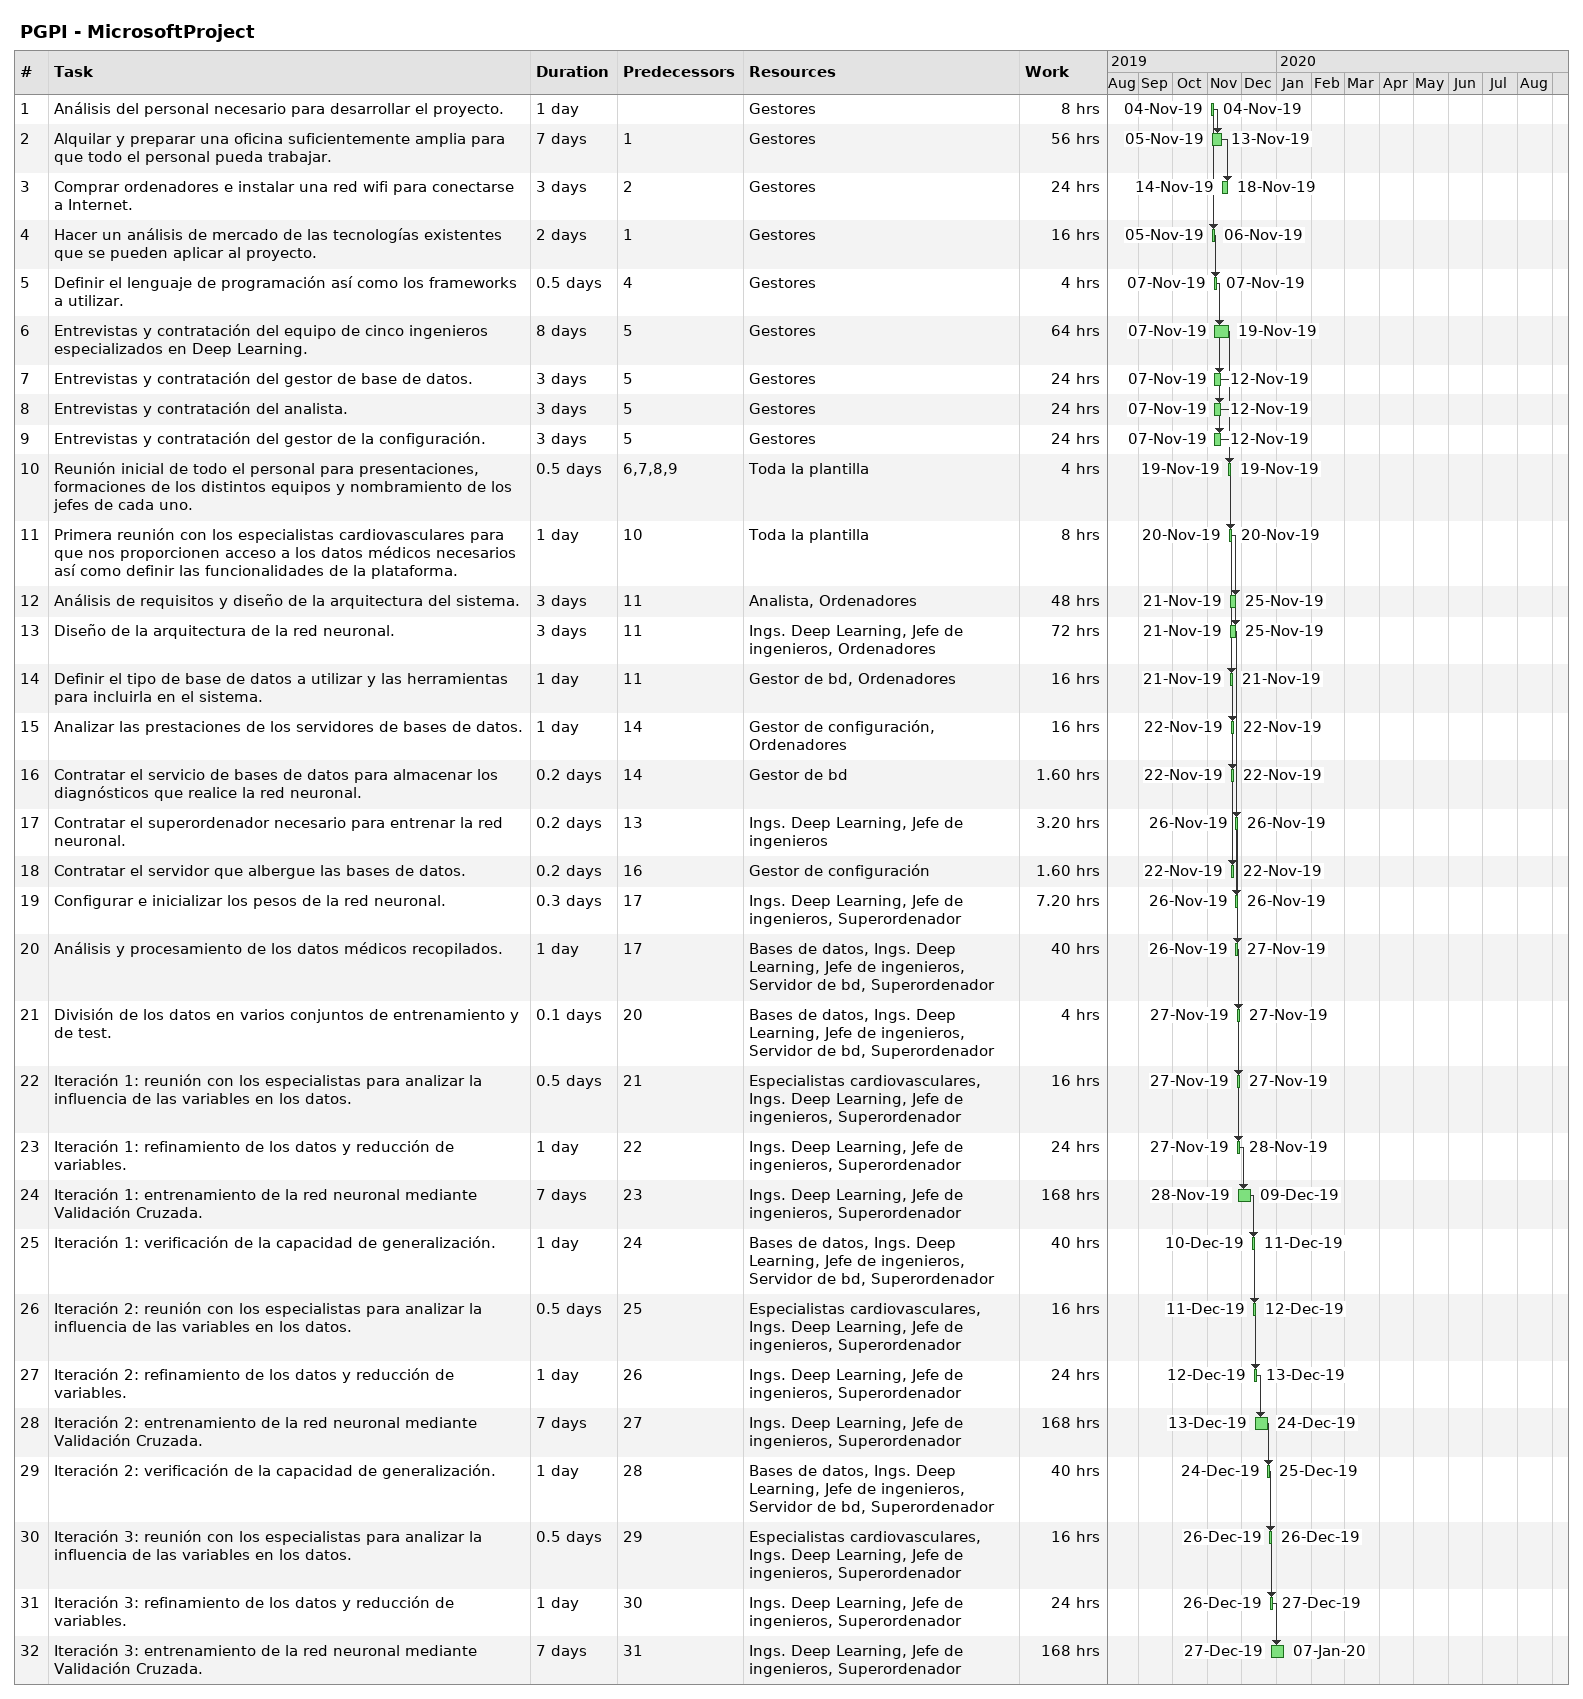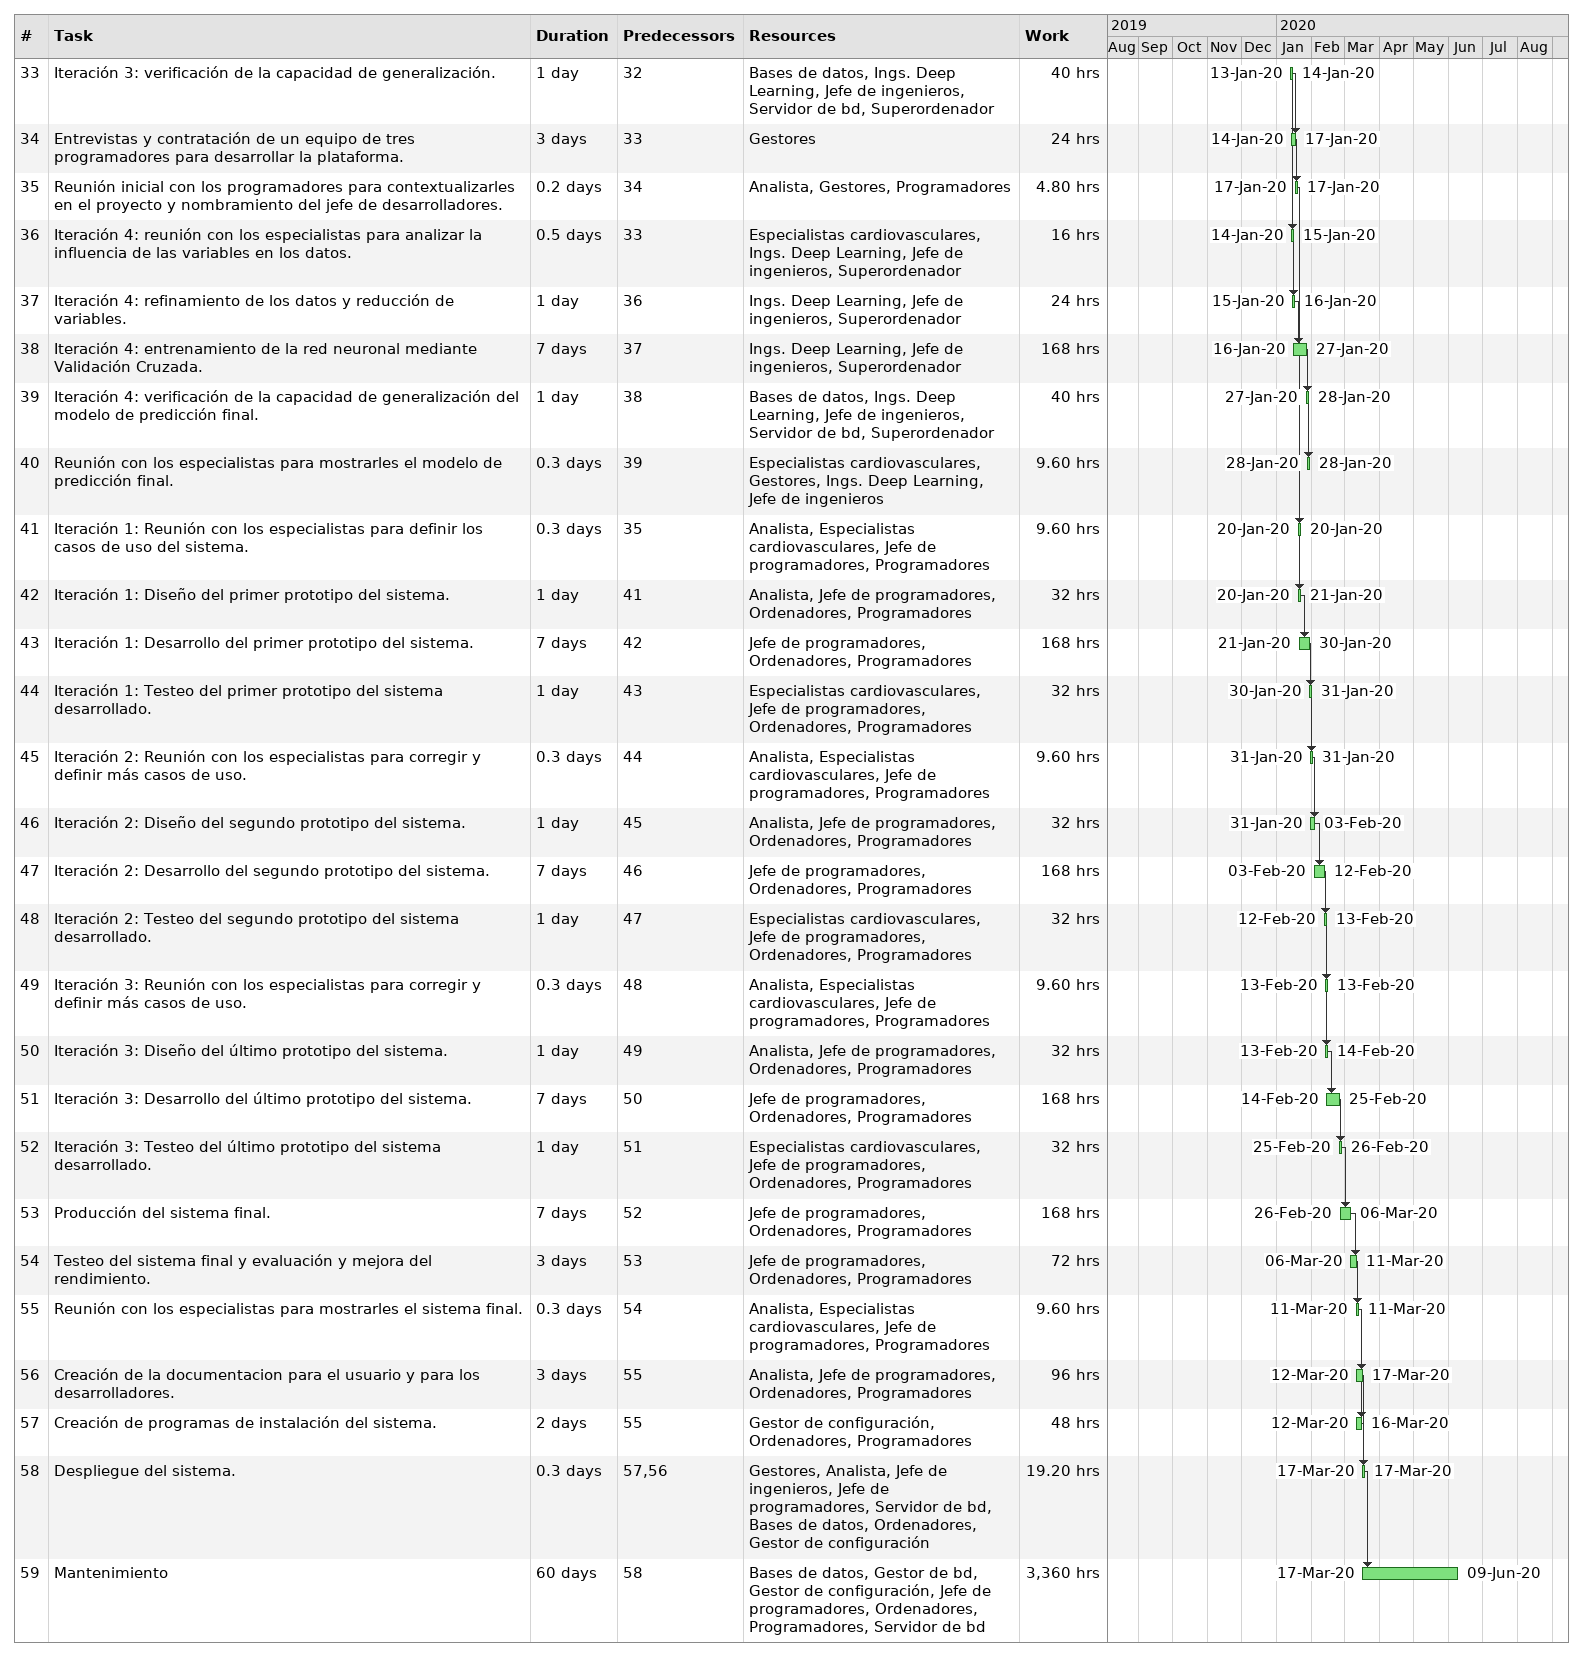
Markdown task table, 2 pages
PGPI - MicrosoftProject

| ID | Task | Duration | Start | Finish | Predecessors | Resources | Work (h) |
|---|---|---|---|---|---|---|---|
| 1 | Análisis del personal necesario para desarrollar el proyecto. | 1d | 2019-11-04 | 2019-11-04 |  | Gestores | 8 |
| 2 | Alquilar y preparar una oficina suficientemente amplia para que todo el personal pueda trabajar. | 7d | 2019-11-05 | 2019-11-13 | 1 | Gestores | 56 |
| 3 | Comprar ordenadores e instalar una red wifi para conectarse a Internet. | 3d | 2019-11-14 | 2019-11-18 | 2 | Gestores | 24 |
| 4 | Hacer un análisis de mercado de las tecnologías existentes que se pueden aplicar al proyecto. | 2d | 2019-11-05 | 2019-11-06 | 1 | Gestores | 16 |
| 5 | Definir el lenguaje de programación así como los frameworks a utilizar. | 0.5d | 2019-11-07 | 2019-11-07 | 4 | Gestores | 4 |
| 6 | Entrevistas y contratación del equipo de cinco ingenieros especializados en Deep Learning. | 8d | 2019-11-07 | 2019-11-19 | 5 | Gestores | 64 |
| 7 | Entrevistas y contratación del gestor de base de datos. | 3d | 2019-11-07 | 2019-11-12 | 5 | Gestores | 24 |
| 8 | Entrevistas y contratación del analista. | 3d | 2019-11-07 | 2019-11-12 | 5 | Gestores | 24 |
| 9 | Entrevistas y contratación del gestor de la configuración. | 3d | 2019-11-07 | 2019-11-12 | 5 | Gestores | 24 |
| 10 | Reunión inicial de todo el personal para presentaciones, formaciones de los distintos equipos y nombramiento de los jefes de cada uno. | 0.5d | 2019-11-19 | 2019-11-19 | 6, 7, 8, 9 | Toda la plantilla | 4 |
| 11 | Primera reunión con los especialistas cardiovasculares para que nos proporcionen acceso a los datos médicos necesarios así como definir las funcionalidades de la plataforma. | 1d | 2019-11-20 | 2019-11-20 | 10 | Toda la plantilla | 8 |
| 12 | Análisis de requisitos y diseño de la arquitectura del sistema. | 3d | 2019-11-21 | 2019-11-25 | 11 | Analista, Ordenadores | 48 |
| 13 | Diseño de la arquitectura de la red neuronal. | 3d | 2019-11-21 | 2019-11-25 | 11 | Ings. Deep Learning, Jefe de ingenieros, Ordenadores | 72 |
| 14 | Definir el tipo de base de datos a utilizar y las herramientas para incluirla en el sistema. | 1d | 2019-11-21 | 2019-11-21 | 11 | Gestor de bd, Ordenadores | 16 |
| 15 | Analizar las prestaciones de los servidores de bases de datos. | 1d | 2019-11-22 | 2019-11-22 | 14 | Gestor de configuración, Ordenadores | 16 |
| 16 | Contratar el servicio de bases de datos para almacenar los diagnósticos que realice la red neuronal. | 0.2d | 2019-11-22 | 2019-11-22 | 14 | Gestor de bd | 1.60 |
| 17 | Contratar el superordenador necesario para entrenar la red neuronal. | 0.2d | 2019-11-26 | 2019-11-26 | 13 | Ings. Deep Learning, Jefe de ingenieros | 3.20 |
| 18 | Contratar el servidor que albergue las bases de datos. | 0.2d | 2019-11-22 | 2019-11-22 | 16 | Gestor de configuración | 1.60 |
| 19 | Configurar e inicializar los pesos de la red neuronal. | 0.3d | 2019-11-26 | 2019-11-26 | 17 | Ings. Deep Learning, Jefe de ingenieros, Superordenador | 7.20 |
| 20 | Análisis y procesamiento de los datos médicos recopilados. | 1d | 2019-11-26 | 2019-11-27 | 17 | Bases de datos, Ings. Deep Learning, Jefe de ingenieros, Servidor de bd, Superordenador | 40 |
| 21 | División de los datos en varios conjuntos de entrenamiento y de test. | 0.1d | 2019-11-27 | 2019-11-27 | 20 | Bases de datos, Ings. Deep Learning, Jefe de ingenieros, Servidor de bd, Superordenador | 4 |
| 22 | Iteración 1: reunión con los especialistas para analizar la influencia de las variables en los datos. | 0.5d | 2019-11-27 | 2019-11-27 | 21 | Especialistas cardiovasculares, Ings. Deep Learning, Jefe de ingenieros, Superordenador | 16 |
| 23 | Iteración 1: refinamiento de los datos y reducción de variables. | 1d | 2019-11-27 | 2019-11-28 | 22 | Ings. Deep Learning, Jefe de ingenieros, Superordenador | 24 |
| 24 | Iteración 1: entrenamiento de la red neuronal mediante Validación Cruzada. | 7d | 2019-11-28 | 2019-12-09 | 23 | Ings. Deep Learning, Jefe de ingenieros, Superordenador | 168 |
| 25 | Iteración 1: verificación de la capacidad de generalización. | 1d | 2019-12-10 | 2019-12-11 | 24 | Bases de datos, Ings. Deep Learning, Jefe de ingenieros, Servidor de bd, Superordenador | 40 |
| 26 | Iteración 2: reunión con los especialistas para analizar la influencia de las variables en los datos. | 0.5d | 2019-12-11 | 2019-12-12 | 25 | Especialistas cardiovasculares, Ings. Deep Learning, Jefe de ingenieros, Superordenador | 16 |
| 27 | Iteración 2: refinamiento de los datos y reducción de variables. | 1d | 2019-12-12 | 2019-12-13 | 26 | Ings. Deep Learning, Jefe de ingenieros, Superordenador | 24 |
| 28 | Iteración 2: entrenamiento de la red neuronal mediante Validación Cruzada. | 7d | 2019-12-13 | 2019-12-24 | 27 | Ings. Deep Learning, Jefe de ingenieros, Superordenador | 168 |
| 29 | Iteración 2: verificación de la capacidad de generalización. | 1d | 2019-12-24 | 2019-12-25 | 28 | Bases de datos, Ings. Deep Learning, Jefe de ingenieros, Servidor de bd, Superordenador | 40 |
| 30 | Iteración 3: reunión con los especialistas para analizar la influencia de las variables en los datos. | 0.5d | 2019-12-26 | 2019-12-26 | 29 | Especialistas cardiovasculares, Ings. Deep Learning, Jefe de ingenieros, Superordenador | 16 |
| 31 | Iteración 3: refinamiento de los datos y reducción de variables. | 1d | 2019-12-26 | 2019-12-27 | 30 | Ings. Deep Learning, Jefe de ingenieros, Superordenador | 24 |
| 32 | Iteración 3: entrenamiento de la red neuronal mediante Validación Cruzada. | 7d | 2019-12-27 | 2020-01-07 | 31 | Ings. Deep Learning, Jefe de ingenieros, Superordenador | 168 |
| 33 | Iteración 3: verificación de la capacidad de generalización. | 1d | 2020-01-13 | 2020-01-14 | 32 | Bases de datos, Ings. Deep Learning, Jefe de ingenieros, Servidor de bd, Superordenador | 40 |
| 34 | Entrevistas y contratación de un equipo de tres programadores para desarrollar la plataforma. | 3d | 2020-01-14 | 2020-01-17 | 33 | Gestores | 24 |
| 35 | Reunión inicial con los programadores para contextualizarles en el proyecto y nombramiento del jefe de desarrolladores. | 0.2d | 2020-01-17 | 2020-01-17 | 34 | Analista, Gestores, Programadores | 4.80 |
| 36 | Iteración 4: reunión con los especialistas para analizar la influencia de las variables en los datos. | 0.5d | 2020-01-14 | 2020-01-15 | 33 | Especialistas cardiovasculares, Ings. Deep Learning, Jefe de ingenieros, Superordenador | 16 |
| 37 | Iteración 4: refinamiento de los datos y reducción de variables. | 1d | 2020-01-15 | 2020-01-16 | 36 | Ings. Deep Learning, Jefe de ingenieros, Superordenador | 24 |
| 38 | Iteración 4: entrenamiento de la red neuronal mediante Validación Cruzada. | 7d | 2020-01-16 | 2020-01-27 | 37 | Ings. Deep Learning, Jefe de ingenieros, Superordenador | 168 |
| 39 | Iteración 4: verificación de la capacidad de generalización del modelo de predicción final. | 1d | 2020-01-27 | 2020-01-28 | 38 | Bases de datos, Ings. Deep Learning, Jefe de ingenieros, Servidor de bd, Superordenador | 40 |
| 40 | Reunión con los especialistas para mostrarles el modelo de predicción final. | 0.3d | 2020-01-28 | 2020-01-28 | 39 | Especialistas cardiovasculares, Gestores, Ings. Deep Learning, Jefe de ingenieros | 9.60 |
| 41 | Iteración 1: Reunión con los especialistas para definir los casos de uso del sistema. | 0.3d | 2020-01-20 | 2020-01-20 | 35 | Analista, Especialistas cardiovasculares, Jefe de programadores, Programadores | 9.60 |
| 42 | Iteración 1: Diseño del primer prototipo del sistema. | 1d | 2020-01-20 | 2020-01-21 | 41 | Analista, Jefe de programadores, Ordenadores, Programadores | 32 |
| 43 | Iteración 1: Desarrollo del primer prototipo del sistema. | 7d | 2020-01-21 | 2020-01-30 | 42 | Jefe de programadores, Ordenadores, Programadores | 168 |
| 44 | Iteración 1: Testeo del primer prototipo del sistema desarrollado. | 1d | 2020-01-30 | 2020-01-31 | 43 | Especialistas cardiovasculares, Jefe de programadores, Ordenadores, Programadores | 32 |
| 45 | Iteración 2: Reunión con los especialistas para corregir y definir más casos de uso. | 0.3d | 2020-01-31 | 2020-01-31 | 44 | Analista, Especialistas cardiovasculares, Jefe de programadores, Programadores | 9.60 |
| 46 | Iteración 2: Diseño del segundo prototipo del sistema. | 1d | 2020-01-31 | 2020-02-03 | 45 | Analista, Jefe de programadores, Ordenadores, Programadores | 32 |
| 47 | Iteración 2: Desarrollo del segundo prototipo del sistema. | 7d | 2020-02-03 | 2020-02-12 | 46 | Jefe de programadores, Ordenadores, Programadores | 168 |
| 48 | Iteración 2: Testeo del segundo prototipo del sistema desarrollado. | 1d | 2020-02-12 | 2020-02-13 | 47 | Especialistas cardiovasculares, Jefe de programadores, Ordenadores, Programadores | 32 |
| 49 | Iteración 3: Reunión con los especialistas para corregir y definir más casos de uso. | 0.3d | 2020-02-13 | 2020-02-13 | 48 | Analista, Especialistas cardiovasculares, Jefe de programadores, Programadores | 9.60 |
| 50 | Iteración 3: Diseño del último prototipo del sistema. | 1d | 2020-02-13 | 2020-02-14 | 49 | Analista, Jefe de programadores, Ordenadores, Programadores | 32 |
| 51 | Iteración 3: Desarrollo del último prototipo del sistema. | 7d | 2020-02-14 | 2020-02-25 | 50 | Jefe de programadores, Ordenadores, Programadores | 168 |
| 52 | Iteración 3: Testeo del último prototipo del sistema desarrollado. | 1d | 2020-02-25 | 2020-02-26 | 51 | Especialistas cardiovasculares, Jefe de programadores, Ordenadores, Programadores | 32 |
| 53 | Producción del sistema final. | 7d | 2020-02-26 | 2020-03-06 | 52 | Jefe de programadores, Ordenadores, Programadores | 168 |
| 54 | Testeo del sistema final y evaluación y mejora del rendimiento. | 3d | 2020-03-06 | 2020-03-11 | 53 | Jefe de programadores, Ordenadores, Programadores | 72 |
| 55 | Reunión con los especialistas para mostrarles el sistema final. | 0.3d | 2020-03-11 | 2020-03-11 | 54 | Analista, Especialistas cardiovasculares, Jefe de programadores, Programadores | 9.60 |
| 56 | Creación de la documentacion para el usuario y para los desarrolladores. | 3d | 2020-03-12 | 2020-03-17 | 55 | Analista, Jefe de programadores, Ordenadores, Programadores | 96 |
| 57 | Creación de programas de instalación del sistema. | 2d | 2020-03-12 | 2020-03-16 | 55 | Gestor de configuración, Ordenadores, Programadores | 48 |
| 58 | Despliegue del sistema. | 0.3d | 2020-03-17 | 2020-03-17 | 57, 56 | Gestores, Analista, Jefe de ingenieros, Jefe de programadores, Servidor de bd, Bases de datos, Ordenadores, Gestor de configuración | 19.20 |
| 59 | Mantenimiento | 60d | 2020-03-17 | 2020-06-09 | 58 | Bases de datos, Gestor de bd, Gestor de configuración, Jefe de programadores, Ordenadores, Programadores, Servidor de bd | 3360 |
